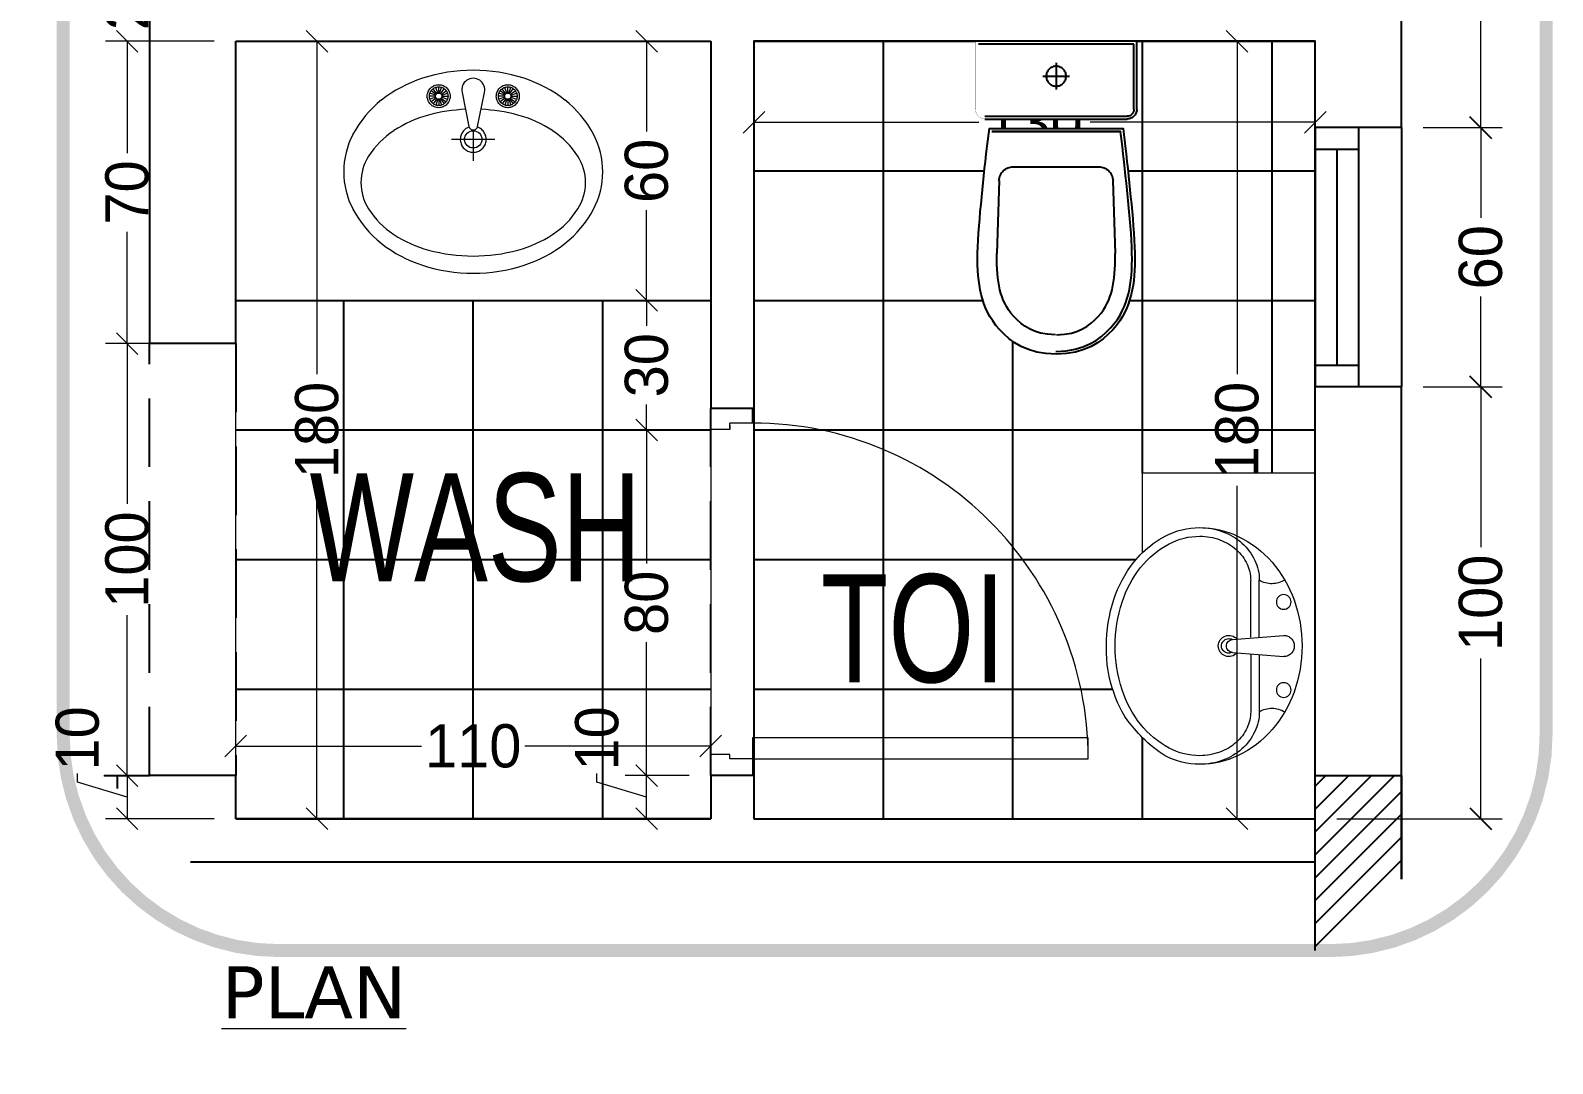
# Model space of a CAD drawing. Header units: centimetres. Extents: x 7997 to 116674, y 1017 to 13844.
# Drawn here: x 48161.3 to 48513.8, y 10239.2 to 10478.3 of the extents above; entities that cross this region are included whole.
import ezdxf
from ezdxf.xclip import XClip

# ---------------------------------------------------------------- set-up
doc = ezdxf.new("R2010")
doc.units = ezdxf.units.CM
doc.header["$LTSCALE"] = 200
doc.header["$XCLIPFRAME"] = 0
doc.header["$PDMODE"] = 2
doc.linetypes.add('DASHED', pattern=[0.75, 0.5, -0.25])
doc.linetypes.add('HIDDEN2', pattern=[4.7625, 3.175, -1.5875])
for name, color, linetype in [('BATH-FUR', 8, 'Continuous'), ('COL', 1, 'Continuous'), ('DIM', 11, 'Continuous'), ('STEPS', 7, 'Continuous'), ('WINDOR', 6, 'Continuous'), ('wipeout', 85, 'Continuous'), ('Z-RUBBER', 8, 'Continuous')]:
    doc.layers.add(name, color=color, linetype=linetype)
for name, color, linetype, lineweight in [('FIXTURE', 6, 'Continuous', 13), ('HAT', 8, 'Continuous', 9), ('Layer1', 67, 'Continuous', 9), ('TEXT', 6, 'Continuous', 18), ('WALL', 3, 'Continuous', 25)]:
    doc.layers.add(name, color=color, linetype=linetype, lineweight=lineweight)
doc.styles.add('sheet notes', font='verdana.ttf')
doc.styles.add('style8', font='swisscl.ttf', dxfattribs={"width": 0.8})
doc.styles.add('T2', font='')
doc.styles.get('T2').set_extended_font_data('Elisia')
doc.dimstyles.new('NORMAL-1', dxfattribs={"dimtxt": 10, "dimasz": 5, "dimexe": 5, "dimexo": 5, "dimgap": 1, "dimtad": 0, "dimdec": 0, "dimdsep": 46, "dimtxsty": 'T2', "dimblk1": 'OBLIQUE', "dimblk2": 'OBLIQUE', "dimsah": 1, "dimcen": 0.09, "dimclrd": 4, "dimclre": 4, "dimclrt": 6, "dimadec": 0, "dimazin": 0, "dimtfac": 1, "dimtdec": 0, "dimtofl": 0, "dimtmove": 1, "dimatfit": 3, "dimldrblk": 'OPEN30', "dimfxl": 0, "dimtolj": 1, "dimtzin": 0, "dimlwd": 5, "dimlwe": 5, "dimarcsym": 0})

# ---------------------------------------------------------------- blocks, each defined once
blk = doc.blocks.new('_OBLIQUE')
at = {"color": 0, "linetype": 'ByBlock'}
blk.add_line((-0.5, -0.5), (0.5, 0.5), dxfattribs=at)
blk = doc.blocks.new('*D136')
at = {"layer": 'Defpoints', "color": 0, "transparency": 16777216}
for p in [(48208.86, 10495.83), (48183.71, 10475.83), (48208.86, 10475.83)]:
    blk.add_point(p, dxfattribs=at)
at = {"layer": 'HAT', "color": 4, "lineweight": 5, "transparency": 16777216}
for p, q in [((48183.71, 10495.83), (48183.71, 10500.83)), ((48203.86, 10495.83), (48178.71, 10495.83)), ((48203.86, 10475.83), (48178.71, 10475.83)), ((48183.71, 10475.83), (48183.71, 10470.83))]:
    blk.add_line(p, q, dxfattribs=at)
at = {"layer": 'HAT', "color": 4, "lineweight": 5, "transparency": 16777216, "xscale": 5, "yscale": 5, "zscale": 5}
for p, rotation in [((48183.71, 10495.83), 270), ((48183.71, 10475.83), 90)]:
    blk.add_blockref('_OBLIQUE', p, dxfattribs=dict(at, rotation=rotation))
at = {"layer": 'HAT', "color": 6, "transparency": 16777216, "insert": (48183.71, 10485.83), "char_height": 10, "attachment_point": 5, "rotation": 90, "style": 'T2'}
blk.add_mtext('\\A1;20', dxfattribs=at)
blk = doc.blocks.new('_Open30')
at = {"color": 0, "linetype": 'ByBlock', "lineweight": -2}
for p, q in [((-1, 0.268), (0, 0)), ((0, 0), (-1, -0.268)), ((0, 0), (-1, 0))]:
    blk.add_line(p, q, dxfattribs=at)
blk = doc.blocks.new('*D137')
at = {"layer": 'Defpoints', "color": 0, "transparency": 16777216}
for p in [(48208.86, 10475.83), (48183.71, 10405.83), (48198.86, 10405.83)]:
    blk.add_point(p, dxfattribs=at)
at = {"layer": 'HAT', "color": 4, "lineweight": 5, "transparency": 16777216}
for p, q in [((48203.86, 10475.83), (48178.71, 10475.83)), ((48183.71, 10475.83), (48183.71, 10449.93)), ((48183.71, 10405.83), (48183.71, 10431.74)), ((48193.86, 10405.83), (48178.71, 10405.83))]:
    blk.add_line(p, q, dxfattribs=at)
at = {"layer": 'HAT', "color": 4, "lineweight": 5, "transparency": 16777216, "xscale": 5, "yscale": 5, "zscale": 5}
for p, rotation in [((48183.71, 10475.83), 90), ((48183.71, 10405.83), 270)]:
    blk.add_blockref('_OBLIQUE', p, dxfattribs=dict(at, rotation=rotation))
at = {"layer": 'HAT', "color": 6, "transparency": 16777216, "insert": (48183.71, 10440.83), "char_height": 10, "attachment_point": 5, "rotation": 90, "style": 'T2'}
blk.add_mtext('\\A1;70', dxfattribs=at)
blk = doc.blocks.new('*D138')
at = {"layer": 'Defpoints', "color": 0, "transparency": 16777216}
for p in [(48198.86, 10405.83), (48183.71, 10305.83), (48198.86, 10305.83)]:
    blk.add_point(p, dxfattribs=at)
at = {"layer": 'HAT', "color": 4, "lineweight": 5, "transparency": 16777216}
for p, q in [((48193.86, 10405.83), (48178.71, 10405.83)), ((48183.71, 10405.83), (48183.71, 10368.74)), ((48183.71, 10305.83), (48183.71, 10342.93)), ((48193.86, 10305.83), (48178.71, 10305.83))]:
    blk.add_line(p, q, dxfattribs=at)
at = {"layer": 'HAT', "color": 4, "lineweight": 5, "transparency": 16777216, "xscale": 5, "yscale": 5, "zscale": 5}
for p, rotation in [((48183.71, 10405.83), 90), ((48183.71, 10305.83), 270)]:
    blk.add_blockref('_OBLIQUE', p, dxfattribs=dict(at, rotation=rotation))
at = {"layer": 'HAT', "color": 6, "transparency": 16777216, "insert": (48183.71, 10355.83), "char_height": 10, "attachment_point": 5, "rotation": 90, "style": 'T2'}
blk.add_mtext('\\A1;100', dxfattribs=at)
blk = doc.blocks.new('*D139')
at = {"layer": 'Defpoints', "color": 0, "transparency": 16777216}
for p in [(48198.86, 10305.83), (48183.71, 10295.83), (48208.86, 10295.83)]:
    blk.add_point(p, dxfattribs=at)
at = {"layer": 'HAT', "color": 4, "lineweight": 5, "transparency": 16777216}
for p, q in [((48172.21, 10304.28), (48172.21, 10306.28)), ((48183.71, 10300.83), (48172.21, 10304.28)), ((48193.86, 10305.83), (48178.71, 10305.83)), ((48183.71, 10305.83), (48183.71, 10295.83)), ((48203.86, 10295.83), (48178.71, 10295.83))]:
    blk.add_line(p, q, dxfattribs=at)
at = {"layer": 'HAT', "color": 4, "lineweight": 5, "transparency": 16777216, "xscale": 5, "yscale": 5, "zscale": 5}
for p, rotation in [((48183.71, 10305.83), 90), ((48183.71, 10295.83), 270)]:
    blk.add_blockref('_OBLIQUE', p, dxfattribs=dict(at, rotation=rotation))
at = {"layer": 'HAT', "color": 6, "transparency": 16777216, "insert": (48172.21, 10314.43), "char_height": 10, "attachment_point": 5, "rotation": 90, "style": 'T2'}
blk.add_mtext('\\A1;10', dxfattribs=at)
blk = doc.blocks.new('*D140')
at = {"layer": 'Defpoints', "color": 0, "transparency": 16777216}
for p in [(48304.02, 10305.83), (48318.86, 10305.83), (48318.86, 10295.83)]:
    blk.add_point(p, dxfattribs=at)
at = {"layer": 'HAT', "color": 4, "lineweight": 5, "transparency": 16777216}
for p, q in [((48292.52, 10304.28), (48292.52, 10306.28)), ((48304.02, 10300.83), (48292.52, 10304.28)), ((48313.86, 10305.83), (48299.02, 10305.83)), ((48304.02, 10295.83), (48304.02, 10305.83)), ((48313.86, 10295.83), (48299.02, 10295.83))]:
    blk.add_line(p, q, dxfattribs=at)
at = {"layer": 'HAT', "color": 4, "lineweight": 5, "transparency": 16777216, "xscale": 5, "yscale": 5, "zscale": 5}
for p, rotation in [((48304.02, 10305.83), 90), ((48304.02, 10295.83), 270)]:
    blk.add_blockref('_OBLIQUE', p, dxfattribs=dict(at, rotation=rotation))
at = {"layer": 'HAT', "color": 6, "transparency": 16777216, "insert": (48292.52, 10314.43), "char_height": 10, "attachment_point": 5, "rotation": 90, "style": 'T2'}
blk.add_mtext('\\A1;10', dxfattribs=at)
blk = doc.blocks.new('*D141')
at = {"layer": 'Defpoints', "color": 0, "transparency": 16777216}
for p in [(48304.02, 10385.83), (48318.86, 10385.83), (48318.86, 10305.83)]:
    blk.add_point(p, dxfattribs=at)
at = {"layer": 'HAT', "color": 4, "lineweight": 5, "transparency": 16777216}
for p, q in [((48313.86, 10385.83), (48299.02, 10385.83)), ((48304.02, 10385.83), (48304.02, 10354.93)), ((48304.02, 10305.83), (48304.02, 10336.74)), ((48313.86, 10305.83), (48299.02, 10305.83))]:
    blk.add_line(p, q, dxfattribs=at)
at = {"layer": 'HAT', "color": 4, "lineweight": 5, "transparency": 16777216, "xscale": 5, "yscale": 5, "zscale": 5}
for p, rotation in [((48304.02, 10385.83), 90), ((48304.02, 10305.83), 270)]:
    blk.add_blockref('_OBLIQUE', p, dxfattribs=dict(at, rotation=rotation))
at = {"layer": 'HAT', "color": 6, "transparency": 16777216, "insert": (48304.02, 10345.83), "char_height": 10, "attachment_point": 5, "rotation": 90, "style": 'T2'}
blk.add_mtext('\\A1;80', dxfattribs=at)
blk = doc.blocks.new('*D142')
at = {"layer": 'Defpoints', "color": 0, "transparency": 16777216}
for p in [(48304.02, 10415.83), (48318.86, 10415.83), (48318.86, 10385.83)]:
    blk.add_point(p, dxfattribs=at)
at = {"layer": 'HAT', "color": 4, "lineweight": 5, "transparency": 16777216}
for p, q in [((48313.86, 10415.83), (48299.02, 10415.83)), ((48304.02, 10415.83), (48304.02, 10409.93)), ((48304.02, 10385.83), (48304.02, 10391.74)), ((48313.86, 10385.83), (48299.02, 10385.83))]:
    blk.add_line(p, q, dxfattribs=at)
at = {"layer": 'HAT', "color": 4, "lineweight": 5, "transparency": 16777216, "xscale": 5, "yscale": 5, "zscale": 5}
for p, rotation in [((48304.02, 10415.83), 90), ((48304.02, 10385.83), 270)]:
    blk.add_blockref('_OBLIQUE', p, dxfattribs=dict(at, rotation=rotation))
at = {"layer": 'HAT', "color": 6, "transparency": 16777216, "insert": (48304.02, 10400.83), "char_height": 10, "attachment_point": 5, "rotation": 90, "style": 'T2'}
blk.add_mtext('\\A1;30', dxfattribs=at)
blk = doc.blocks.new('*D143')
at = {"layer": 'Defpoints', "color": 0, "transparency": 16777216}
for p in [(48304.02, 10475.83), (48318.86, 10475.83), (48318.86, 10415.83)]:
    blk.add_point(p, dxfattribs=at)
at = {"layer": 'HAT', "color": 4, "lineweight": 5, "transparency": 16777216}
for p, q in [((48313.86, 10475.83), (48299.02, 10475.83)), ((48304.02, 10475.83), (48304.02, 10454.93)), ((48304.02, 10415.83), (48304.02, 10436.74)), ((48313.86, 10415.83), (48299.02, 10415.83))]:
    blk.add_line(p, q, dxfattribs=at)
at = {"layer": 'HAT', "color": 4, "lineweight": 5, "transparency": 16777216, "xscale": 5, "yscale": 5, "zscale": 5}
for p, rotation in [((48304.02, 10475.83), 90), ((48304.02, 10415.83), 270)]:
    blk.add_blockref('_OBLIQUE', p, dxfattribs=dict(at, rotation=rotation))
at = {"layer": 'HAT', "color": 6, "transparency": 16777216, "insert": (48304.02, 10445.83), "char_height": 10, "attachment_point": 5, "rotation": 90, "style": 'T2'}
blk.add_mtext('\\A1;60', dxfattribs=at)
blk = doc.blocks.new('*D146')
at = {"layer": 'Defpoints', "color": 0, "transparency": 16777216}
for p in [(48328.86, 10475.83), (48458.86, 10475.83), (48458.86, 10457.07)]:
    blk.add_point(p, dxfattribs=at)
at = {"layer": 'HAT', "color": 4, "lineweight": 5, "transparency": 16777216}
for p, q in [((48328.86, 10470.83), (48328.86, 10452.07)), ((48458.86, 10470.83), (48458.86, 10452.07)), ((48328.86, 10457.07), (48380.96, 10457.07)), ((48458.86, 10457.07), (48406.77, 10457.07))]:
    blk.add_line(p, q, dxfattribs=at)
at = {"layer": 'HAT', "color": 4, "lineweight": 5, "transparency": 16777216, "xscale": 5, "yscale": 5, "zscale": 5, "rotation": 180}
blk.add_blockref('_OBLIQUE', (48328.86, 10457.07), dxfattribs=at)
at = {"layer": 'HAT', "color": 4, "lineweight": 5, "transparency": 16777216, "xscale": 5, "yscale": 5, "zscale": 5}
blk.add_blockref('_OBLIQUE', (48458.86, 10457.07), dxfattribs=at)
at = {"layer": 'HAT', "color": 6, "transparency": 16777216, "insert": (48393.86, 10457.07), "char_height": 10, "attachment_point": 5, "style": 'T2'}
blk.add_mtext('\\A1;130', dxfattribs=at)
blk = doc.blocks.new('*D147')
at = {"layer": 'Defpoints', "color": 0, "transparency": 16777216}
for p in [(48458.86, 10475.83), (48440.76, 10295.83), (48458.86, 10295.83)]:
    blk.add_point(p, dxfattribs=at)
at = {"layer": 'HAT', "color": 4, "lineweight": 5, "transparency": 16777216}
for p, q in [((48453.86, 10475.83), (48435.76, 10475.83)), ((48440.76, 10475.83), (48440.76, 10398.74)), ((48440.76, 10295.83), (48440.76, 10372.93)), ((48453.86, 10295.83), (48435.76, 10295.83))]:
    blk.add_line(p, q, dxfattribs=at)
at = {"layer": 'HAT', "color": 4, "lineweight": 5, "transparency": 16777216, "xscale": 5, "yscale": 5, "zscale": 5}
for p, rotation in [((48440.76, 10475.83), 90), ((48440.76, 10295.83), 270)]:
    blk.add_blockref('_OBLIQUE', p, dxfattribs=dict(at, rotation=rotation))
at = {"layer": 'HAT', "color": 6, "transparency": 16777216, "insert": (48440.76, 10385.83), "char_height": 10, "attachment_point": 5, "rotation": 90, "style": 'T2'}
blk.add_mtext('\\A1;180', dxfattribs=at)
blk = doc.blocks.new('*D148')
at = {"layer": 'Defpoints', "color": 0, "transparency": 16777216}
for p in [(48208.86, 10475.83), (48227.66, 10475.83), (48208.86, 10295.83)]:
    blk.add_point(p, dxfattribs=at)
at = {"layer": 'HAT', "color": 4, "lineweight": 5, "transparency": 16777216}
for p, q in [((48213.86, 10475.83), (48232.66, 10475.83)), ((48227.66, 10475.83), (48227.66, 10398.74)), ((48227.66, 10295.83), (48227.66, 10372.93)), ((48213.86, 10295.83), (48232.66, 10295.83))]:
    blk.add_line(p, q, dxfattribs=at)
at = {"layer": 'HAT', "color": 4, "lineweight": 5, "transparency": 16777216, "xscale": 5, "yscale": 5, "zscale": 5}
for p, rotation in [((48227.66, 10475.83), 90), ((48227.66, 10295.83), 270)]:
    blk.add_blockref('_OBLIQUE', p, dxfattribs=dict(at, rotation=rotation))
at = {"layer": 'HAT', "color": 6, "transparency": 16777216, "insert": (48227.66, 10385.83), "char_height": 10, "attachment_point": 5, "rotation": 90, "style": 'T2'}
blk.add_mtext('\\A1;180', dxfattribs=at)
blk = doc.blocks.new('*D149')
at = {"layer": 'Defpoints', "color": 0, "transparency": 16777216}
for p in [(48318.86, 10312.65), (48208.86, 10295.83), (48318.86, 10295.83)]:
    blk.add_point(p, dxfattribs=at)
at = {"layer": 'HAT', "color": 4, "lineweight": 5, "transparency": 16777216}
for p, q in [((48208.86, 10300.83), (48208.86, 10317.65)), ((48318.86, 10300.83), (48318.86, 10317.65)), ((48208.86, 10312.65), (48251.91, 10312.65)), ((48318.86, 10312.65), (48275.81, 10312.65))]:
    blk.add_line(p, q, dxfattribs=at)
at = {"layer": 'HAT', "color": 4, "lineweight": 5, "transparency": 16777216, "xscale": 5, "yscale": 5, "zscale": 5, "rotation": 180}
blk.add_blockref('_OBLIQUE', (48208.86, 10312.65), dxfattribs=at)
at = {"layer": 'HAT', "color": 4, "lineweight": 5, "transparency": 16777216, "xscale": 5, "yscale": 5, "zscale": 5}
blk.add_blockref('_OBLIQUE', (48318.86, 10312.65), dxfattribs=at)
at = {"layer": 'HAT', "color": 6, "transparency": 16777216, "insert": (48263.86, 10312.65), "char_height": 10, "attachment_point": 5, "style": 'T2'}
blk.add_mtext('\\A1;110', dxfattribs=at)
blk = doc.blocks.new('*D448')
at = {"layer": 'Defpoints', "color": 0, "transparency": 16777216}
for p in [(48478.86, 10575.83), (48478.86, 10455.83), (48497.18, 10455.83)]:
    blk.add_point(p, dxfattribs=at)
at = {"layer": 'DIM', "color": 4, "lineweight": 5, "transparency": 16777216}
for p, q in [((48483.86, 10575.83), (48502.18, 10575.83)), ((48497.18, 10575.83), (48497.18, 10528.74)), ((48497.18, 10455.83), (48497.18, 10502.93)), ((48483.86, 10455.83), (48502.18, 10455.83))]:
    blk.add_line(p, q, dxfattribs=at)
at = {"layer": 'DIM', "color": 4, "lineweight": 5, "transparency": 16777216, "xscale": 5, "yscale": 5, "zscale": 5}
for p, rotation in [((48497.18, 10575.83), 90), ((48497.18, 10455.83), 270)]:
    blk.add_blockref('_OBLIQUE', p, dxfattribs=dict(at, rotation=rotation))
at = {"layer": 'DIM', "color": 6, "transparency": 16777216, "insert": (48497.18, 10515.83), "char_height": 10, "attachment_point": 5, "rotation": 90, "style": 'T2'}
blk.add_mtext('\\A1;120', dxfattribs=at)
blk = doc.blocks.new('*D449')
at = {"layer": 'Defpoints', "color": 0, "transparency": 16777216}
for p in [(48478.86, 10455.83), (48478.86, 10395.83), (48497.18, 10395.83)]:
    blk.add_point(p, dxfattribs=at)
at = {"layer": 'DIM', "color": 4, "lineweight": 5, "transparency": 16777216}
for p, q in [((48483.86, 10455.83), (48502.18, 10455.83)), ((48497.18, 10455.83), (48497.18, 10434.93)), ((48497.18, 10395.83), (48497.18, 10416.74)), ((48483.86, 10395.83), (48502.18, 10395.83))]:
    blk.add_line(p, q, dxfattribs=at)
at = {"layer": 'DIM', "color": 4, "lineweight": 5, "transparency": 16777216, "xscale": 5, "yscale": 5, "zscale": 5}
for p, rotation in [((48497.18, 10455.83), 90), ((48497.18, 10395.83), 270)]:
    blk.add_blockref('_OBLIQUE', p, dxfattribs=dict(at, rotation=rotation))
at = {"layer": 'DIM', "color": 6, "transparency": 16777216, "insert": (48497.18, 10425.83), "char_height": 10, "attachment_point": 5, "rotation": 90, "style": 'T2'}
blk.add_mtext('\\A1;60', dxfattribs=at)
blk = doc.blocks.new('*D450')
at = {"layer": 'Defpoints', "color": 0, "transparency": 16777216}
for p in [(48478.86, 10395.83), (48458.86, 10295.83), (48497.18, 10295.83)]:
    blk.add_point(p, dxfattribs=at)
at = {"layer": 'DIM', "color": 4, "lineweight": 5, "transparency": 16777216}
for p, q in [((48483.86, 10395.83), (48502.18, 10395.83)), ((48497.18, 10395.83), (48497.18, 10358.74)), ((48497.18, 10295.83), (48497.18, 10332.93)), ((48463.86, 10295.83), (48502.18, 10295.83))]:
    blk.add_line(p, q, dxfattribs=at)
at = {"layer": 'DIM', "color": 4, "lineweight": 5, "transparency": 16777216, "xscale": 5, "yscale": 5, "zscale": 5}
for p, rotation in [((48497.18, 10395.83), 90), ((48497.18, 10295.83), 270)]:
    blk.add_blockref('_OBLIQUE', p, dxfattribs=dict(at, rotation=rotation))
at = {"layer": 'DIM', "color": 6, "transparency": 16777216, "insert": (48497.18, 10345.83), "char_height": 10, "attachment_point": 5, "rotation": 90, "style": 'T2'}
blk.add_mtext('\\A1;100', dxfattribs=at)
blk = doc.blocks.new('A$C0DD823B6')
at = {"layer": 'FIXTURE'}
for p, q in [((21.58, 41.58), (20.73, 42.74)), ((21.58, 41.58), (20.73, 42.74)), ((21.78, 41.69), (21.33, 43.05)), ((21.78, 41.69), (21.33, 43.05)), ((22, 41.72), (22, 43.16)), ((22, 41.72), (22, 43.16)), ((22.22, 41.69), (22.67, 43.05)), ((22.22, 41.69), (22.67, 43.05)), ((22.42, 41.58), (23.27, 42.74)), ((22.42, 41.58), (23.27, 42.74)), ((37.58, 41.58), (36.73, 42.74)), ((37.58, 41.58), (36.73, 42.74)), ((37.78, 41.69), (37.33, 43.05)), ((37.78, 41.69), (37.33, 43.05)), ((38, 41.72), (38, 43.16)), ((38, 41.72), (38, 43.16)), ((38.22, 41.69), (38.67, 43.05)), ((38.22, 41.69), (38.67, 43.05)), ((38.42, 41.58), (39.27, 42.74)), ((38.42, 41.58), (39.27, 42.74)), ((21.28, 41), (19.84, 41)), ((21.31, 41.22), (19.95, 41.67)), ((21.31, 41.22), (19.95, 41.67)), ((21.31, 40.78), (19.95, 40.33)), ((21.31, 40.78), (19.95, 40.33)), ((21.42, 41.42), (20.26, 42.27)), ((21.42, 41.42), (20.26, 42.27)), ((21.42, 40.58), (20.26, 39.73)), ((21.42, 40.58), (20.26, 39.73)), ((21.58, 40.42), (20.73, 39.26)), ((21.58, 40.42), (20.73, 39.26)), ((21.78, 40.31), (21.33, 38.95)), ((21.78, 40.31), (21.33, 38.95)), ((22, 40.28), (22, 38.84)), ((22, 40.28), (22, 38.84)), ((22.22, 40.31), (22.67, 38.95)), ((22.22, 40.31), (22.67, 38.95)), ((22.42, 40.42), (23.27, 39.26)), ((22.42, 40.42), (23.27, 39.26)), ((22.58, 41.42), (23.74, 42.27)), ((22.58, 41.42), (23.74, 42.27)), ((22.58, 40.58), (23.74, 39.73)), ((22.58, 40.58), (23.74, 39.73)), ((22.69, 41.22), (24.05, 41.67)), ((22.69, 41.22), (24.05, 41.67)), ((22.69, 40.78), (24.05, 40.33)), ((22.69, 40.78), (24.05, 40.33)), ((22.72, 41), (24.16, 41)), ((27.42, 41.88), (29, 34)), ((31, 34), (32.58, 41.88)), ((37.28, 41), (35.84, 41)), ((37.31, 41.22), (35.95, 41.67)), ((37.31, 41.22), (35.95, 41.67)), ((37.31, 40.78), (35.95, 40.33)), ((37.31, 40.78), (35.95, 40.33)), ((37.42, 41.42), (36.26, 42.27)), ((37.42, 41.42), (36.26, 42.27)), ((37.42, 40.58), (36.26, 39.73)), ((37.42, 40.58), (36.26, 39.73)), ((37.58, 40.42), (36.73, 39.26)), ((37.58, 40.42), (36.73, 39.26)), ((37.78, 40.31), (37.33, 38.95)), ((37.78, 40.31), (37.33, 38.95)), ((38, 40.28), (38, 38.84)), ((38, 40.28), (38, 38.84)), ((38.22, 40.31), (38.67, 38.95)), ((38.22, 40.31), (38.67, 38.95)), ((38.42, 40.42), (39.27, 39.26)), ((38.42, 40.42), (39.27, 39.26)), ((38.58, 41.42), (39.74, 42.27)), ((38.58, 41.42), (39.74, 42.27)), ((38.58, 40.58), (39.74, 39.73)), ((38.58, 40.58), (39.74, 39.73)), ((38.69, 41.22), (40.05, 41.67)), ((38.69, 41.22), (40.05, 41.67)), ((38.69, 40.78), (40.05, 40.33)), ((38.69, 40.78), (40.05, 40.33)), ((38.72, 41), (40.16, 41)), ((30, 33.18), (30, 26)), ((35, 31), (25, 31))]:
    blk.add_line(p, q, dxfattribs=at)
for centre, radius in [((22, 41), 2.66), ((22, 41), 2.16), ((38, 41), 2.66), ((38, 41), 2.16), ((22, 41), 0.721), ((38, 41), 0.721), ((30, 31), 2)]:
    blk.add_circle(centre, radius, dxfattribs=at)
for centre, radius, start, end in [((30, 8.82), 38.18, 90, 107.9766), ((30, 8.82), 38.18, 72.0234, 90), ((27.66, 16.02), 30.61, 107.9766, 128.0728), ((30, 42.5), 2.66, 346.4694, 193.4861), ((32.34, 16.02), 30.61, 51.9272, 72.0234), ((24.08, 20.59), 24.81, 128.0728, 152.1309), ((35.92, 20.59), 24.81, 27.8691, 51.9272), ((26.98, 9.52), 28.08, 105.154, 123.1785), ((30, -1.63), 39.63, 92.596, 105.154), ((30, -1.63), 39.63, 74.846, 87.404), ((33.02, 9.52), 28.08, 56.8215, 74.846), ((18.58, 23.5), 18.58, 152.1309, 180), ((22.38, 16.56), 19.66, 123.1785, 147.6456), ((30, 31), 3, 108.5711, 71.4289), ((30, 34.2), 1.02, 191.3515, 348.6485), ((37.62, 16.56), 19.66, 32.3544, 56.8215), ((41.42, 23.5), 18.58, 360, 27.8691), ((15.37, 21), 11.37, 147.6456, 180), ((44.63, 21), 11.37, 0, 32.3544), ((18.58, 23.5), 18.58, 180, 207.8691), ((41.42, 23.5), 18.58, 332.1309, 0), ((15.37, 21), 11.37, 180, 212.3544), ((44.63, 21), 11.37, 327.6456, 360), ((24.08, 26.41), 24.81, 207.8691, 231.9272), ((22.38, 25.44), 19.66, 212.3544, 236.8215), ((37.62, 25.44), 19.66, 303.1785, 327.6456), ((35.92, 26.41), 24.81, 308.0728, 332.1309), ((26.98, 32.48), 28.08, 236.8215, 254.846), ((33.02, 32.48), 28.08, 285.154, 303.1785), ((27.66, 30.98), 30.61, 231.9272, 252.0234), ((30, 43.63), 39.63, 254.846, 270), ((30, 43.63), 39.63, 270, 285.154), ((32.34, 30.98), 30.61, 287.9766, 308.0728), ((30, 38.18), 38.18, 252.0234, 270), ((30, 38.18), 38.18, 270, 287.9766)]:
    blk.add_arc(centre, radius, start, end, dxfattribs=at)
blk = doc.blocks.new('DWB2')
at = {"layer": 'FIXTURE'}
blk.add_blockref('A$C0DD823B6', (15, -51.74), dxfattribs=at)
blk = doc.blocks.new('A$C397E50C8')
at = {"layer": 'Layer1', "color": 8}
for p, q in [((0.8, 0.514), (0.8, 0.114)), ((0.385, 0.3222), (0.3755, 0.441)), ((0.415, 0.3222), (0.4245, 0.441)), ((0.38, 0.3845), (0.2477, 0.3845)), ((0.38, 0.3645), (0.2477, 0.3645)), ((0.42, 0.3845), (0.5523, 0.3845)), ((0.42, 0.3645), (0.5523, 0.3645)), ((0, 0.114), (0.1875, 0.114)), ((0.6161, 0.114), (0.8, 0.114))]:
    blk.add_line(p, q, dxfattribs=at)
for centre in [(0.298, 0.441), (0.502, 0.441)]:
    blk.add_circle(centre, 0.017, dxfattribs=at)
for centre, radius, start, end in [((0.3861, 0.2061), 0.275, 109.7015, 130.8429), ((0.4, 0.1673), 0.3162, 90, 109.7015), ((0.4, 0.441), 0.0245, 0, 180), ((0.4, 0.1673), 0.3162, 70.2985, 90), ((0.4139, 0.2061), 0.275, 49.1571, 70.2985), ((0.1998, 0.4137), 0.0561, 328.5927, 32.0804), ((0.6002, 0.4137), 0.0561, 147.9196, 211.4073), ((0.3647, 0.2308), 0.2423, 130.8429, 154.3988), ((0.4353, 0.2308), 0.2423, 25.6012, 49.1571), ((0.2545, 0.2621), 0.1239, 115.1324, 138.557), ((0.2545, 0.2621), 0.1039, 115.1324, 138.557), ((0.2477, 0.2766), 0.1079, 90, 115.1324), ((0.2477, 0.2766), 0.0879, 90, 115.1324), ((0.5523, 0.2766), 0.1079, 64.8676, 90), ((0.5523, 0.2766), 0.0879, 64.8676, 90), ((0.5455, 0.2621), 0.1039, 41.443, 64.8676), ((0.5455, 0.2621), 0.1239, 41.443, 64.8676), ((0.3317, 0.2466), 0.2057, 154.3988, 180), ((0.2652, 0.2527), 0.1381, 138.557, 159.911), ((0.2652, 0.2527), 0.1181, 138.557, 159.911), ((0.4, 0.314), 0.0245, 130.1483, 49.8517), ((0.4, 0.314), 0.017, 151.52, 28.48), ((0.4, 0.3234), 0.015, 184.5957, 355.4043), ((0.5348, 0.2527), 0.1181, 20.089, 41.443), ((0.5348, 0.2527), 0.1381, 20.089, 41.443), ((0.4683, 0.2466), 0.2057, 0, 25.6012), ((0.2818, 0.2466), 0.1558, 159.911, 180), ((0.2818, 0.2466), 0.1358, 159.911, 180), ((0.5182, 0.2466), 0.1358, 0, 20.089), ((0.5182, 0.2466), 0.1558, 0, 20.089), ((0.298, 0.2466), 0.172, 180, 207.7048), ((0.298, 0.2466), 0.152, 180, 207.7048), ((0.502, 0.2466), 0.152, 332.2952, 0), ((0.502, 0.2466), 0.172, 332.2952, 0), ((0.39, 0.3175), 0.2871, 211.6966, 225.1435), ((0.3472, 0.2725), 0.2075, 207.7048, 231.7336), ((0.4528, 0.2725), 0.2075, 308.2664, 332.2952), ((0.4528, 0.2725), 0.2275, 315.8627, 332.2952), ((0.39, 0.3175), 0.2871, 225.1435, 230.6034), ((0.3792, 0.313), 0.2592, 231.7336, 251.9061), ((0.4208, 0.313), 0.2592, 288.0939, 308.2664), ((0.4528, 0.2725), 0.2275, 308.2664, 315.8627), ((0.3551, 0.2568), 0.2183, 227.5536, 253.317), ((0.4208, 0.313), 0.2792, 288.0939, 308.2664), ((0.39, 0.3175), 0.2871, 249.6954, 271.4336), ((0.4, 0.3768), 0.3263, 251.9061, 270), ((0.4, 0.3768), 0.3263, 270, 288.0939), ((0.4, 0.3768), 0.3463, 270, 288.0939), ((0.4, 0.3768), 0.3463, 269.5314, 270)]:
    blk.add_arc(centre, radius, start, end, dxfattribs=at)
blk = doc.blocks.new('CLOSET')
for points in [[(-2144343.9545, -2148345.497), (-2144343.7934, -2148345.4974), (-2144343.7873, -2148345.4993), (-2144343.7794, -2148345.505), (-2144343.7776, -2148345.508), (-2144343.7751, -2148345.515), (-2144343.7744, -2148345.5189), (-2144343.7744, -2148345.8484), (-2144343.7759, -2148345.8564), (-2144343.7786, -2148345.8613), (-2144343.7808, -2148345.8639), (-2144343.7831, -2148345.8657), (-2144343.7887, -2148345.8686), (-2144343.7919, -2148345.8699), (-2144343.7963, -2148345.8703), (-2144343.9545, -2148345.8703), (-2144343.9545, -2148345.5064)], [(-2144343.7525, -2148345.529), (-2144343.6907, -2148345.5216), (-2144343.6597, -2148345.5181), (-2144343.6433, -2148345.5164), (-2144343.6188, -2148345.5138), (-2144343.6024, -2148345.5122), (-2144343.5802, -2148345.51), (-2144343.5662, -2148345.5087), (-2144343.5443, -2148345.5068), (-2144343.5269, -2148345.5052), (-2144343.5042, -2148345.5036), (-2144343.4818, -2148345.5024), (-2144343.4616, -2148345.5017), (-2144343.4433, -2148345.5016), (-2144343.4304, -2148345.502), (-2144343.4241, -2148345.5022), (-2144343.4064, -2148345.5037), (-2144343.4006, -2148345.5043), (-2144343.3841, -2148345.5069), (-2144343.3682, -2148345.5103), (-2144343.3578, -2148345.513), (-2144343.3464, -2148345.5167), (-2144343.3403, -2148345.5191), (-2144343.331, -2148345.5231), (-2144343.3209, -2148345.5283), (-2144343.3093, -2148345.5352), (-2144343.3036, -2148345.5392), (-2144343.2967, -2148345.5442), (-2144343.2916, -2148345.5486), (-2144343.2841, -2148345.5554), (-2144343.276, -2148345.5631), (-2144343.2639, -2148345.5775), (-2144343.2521, -2148345.5953), (-2144343.2478, -2148345.6028), (-2144343.2424, -2148345.6158), (-2144343.239, -2148345.625), (-2144343.2361, -2148345.6348), (-2144343.234, -2148345.644), (-2144343.2331, -2148345.6494), (-2144343.2308, -2148345.6692), (-2144343.2303, -2148345.6868), (-2144343.2309, -2148345.7003), (-2144343.2319, -2148345.7114), (-2144343.2337, -2148345.7216), (-2144343.2349, -2148345.7287), (-2144343.2385, -2148345.741), (-2144343.2421, -2148345.7512), (-2144343.2442, -2148345.7563), (-2144343.2497, -2148345.767), (-2144343.2521, -2148345.7723), (-2144343.2594, -2148345.7837), (-2144343.2683, -2148345.7954), (-2144343.2781, -2148345.8063), (-2144343.2916, -2148345.819), (-2144343.2991, -2148345.825), (-2144343.3105, -2148345.833), (-2144343.3171, -2148345.8374), (-2144343.3272, -2148345.8428), (-2144343.3373, -2148345.8474), (-2144343.3526, -2148345.8529), (-2144343.363, -2148345.8559), (-2144343.3787, -2148345.8597), (-2144343.4006, -2148345.8633), (-2144343.4367, -2148345.8659), (-2144343.4639, -2148345.8659), (-2144343.4943, -2148345.8646), (-2144343.5186, -2148345.863), (-2144343.5436, -2148345.861), (-2144343.5774, -2148345.8579), (-2144343.6106, -2148345.8546), (-2144343.627, -2148345.8529), (-2144343.6559, -2148345.8499), (-2144343.6729, -2148345.848), (-2144343.6936, -2148345.8457), (-2144343.7223, -2148345.8421), (-2144343.7525, -2148345.8386), (-2144343.7525, -2148345.5476)]]:
    blk.add_wipeout(points).dxf.layer = 'wipeout'
at = {"color": 8, "ltscale": 0.001, "const_width": 0.000508}
for points in [[(-2144343.9545, -2148345.497), (-2144343.7963, -2148345.497), (-2144343.7906, -2148345.4978), (-2144343.7839, -2148345.5008), (-2144343.7794, -2148345.505), (-2144343.7759, -2148345.5111), (-2144343.7744, -2148345.5189), (-2144343.7744, -2148345.8484), (-2144343.7759, -2148345.8564), (-2144343.7786, -2148345.8613), (-2144343.7808, -2148345.8639), (-2144343.7854, -2148345.8674), (-2144343.7919, -2148345.8699), (-2144343.7963, -2148345.8703), (-2144343.9545, -2148345.8703), (-2144343.9545, -2148345.497)], [(-2144343.7525, -2148345.529), (-2144343.7525, -2148345.8386), (-2144343.6515, -2148345.8504), (-2144343.5858, -2148345.857), (-2144343.5269, -2148345.8624), (-2144343.4865, -2148345.865), (-2144343.4464, -2148345.866), (-2144343.421, -2148345.8651), (-2144343.4006, -2148345.8633), (-2144343.3787, -2148345.8597), (-2144343.363, -2148345.8559), (-2144343.3475, -2148345.8513), (-2144343.3323, -2148345.8451), (-2144343.3171, -2148345.8374), (-2144343.3039, -2148345.8286), (-2144343.2944, -2148345.8213), (-2144343.2832, -2148345.8114), (-2144343.2731, -2148345.8011), (-2144343.2635, -2148345.7896), (-2144343.2552, -2148345.7777), (-2144343.2442, -2148345.7563), (-2144343.24, -2148345.7461), (-2144343.2349, -2148345.7289), (-2144343.2313, -2148345.7076), (-2144343.2305, -2148345.693), (-2144343.2302, -2148345.6806), (-2144343.231, -2148345.6647), (-2144343.2331, -2148345.6494), (-2144343.2349, -2148345.6387), (-2144343.2406, -2148345.6197), (-2144343.2507, -2148345.5979), (-2144343.2639, -2148345.5775), (-2144343.276, -2148345.5631), (-2144343.2887, -2148345.5511), (-2144343.3036, -2148345.5392), (-2144343.3145, -2148345.5319), (-2144343.3272, -2148345.5248), (-2144343.3424, -2148345.5182), (-2144343.3526, -2148345.5147), (-2144343.3714, -2148345.5096), (-2144343.3877, -2148345.5063), (-2144343.4043, -2148345.5039), (-2144343.4304, -2148345.502), (-2144343.4518, -2148345.5015), (-2144343.4713, -2148345.5019), (-2144343.4922, -2148345.5028), (-2144343.5042, -2148345.5036), (-2144343.5223, -2148345.5049), (-2144343.5662, -2148345.5087), (-2144343.5942, -2148345.5114), (-2144343.6224, -2148345.5142), (-2144343.6515, -2148345.5172), (-2144343.6907, -2148345.5216), (-2144343.7525, -2148345.529)]]:
    blk.add_lwpolyline(points, dxfattribs=at)
at = {"layer": 'BATH-FUR', "color": 8, "linetype": 'Continuous'}
for p, q in [((-2144343.9545, -2148345.8703), (-2144343.9545, -2148345.497)), ((-2144343.9479, -2148345.8638), (-2144343.9479, -2148345.5036)), ((-2144343.781, -2148345.5189), (-2144343.781, -2148345.8484)), ((-2144343.7744, -2148345.5189), (-2144343.7744, -2148345.8484)), ((-2144343.7459, -2148345.5348), (-2144343.7459, -2148345.8328)), ((-2144343.6319, -2148345.5514), (-2144343.4631, -2148345.5464)), ((-2144343.6637, -2148345.5842), (-2144343.6637, -2148345.7825)), ((-2144343.8736, -2148345.6527), (-2144343.8736, -2148345.7146)), ((-2144343.9045, -2148345.6837), (-2144343.8426, -2148345.6837)), ((-2144343.6319, -2148345.8153), (-2144343.4631, -2148345.8203)), ((-2144343.7963, -2148345.8703), (-2144343.9545, -2148345.8703)), ((-2144343.7963, -2148345.8638), (-2144343.9479, -2148345.8638))]:
    blk.add_line(p, q, dxfattribs=at)
for points in [[(-2144343.23, -2148345.6841), (-2144343.2313, -2148345.66), (-2144343.2349, -2148345.6387), (-2144343.2406, -2148345.6197), (-2144343.2478, -2148345.6028), (-2144343.2564, -2148345.5879), (-2144343.2659, -2148345.5747), (-2144343.276, -2148345.5631), (-2144343.2864, -2148345.553), (-2144343.2967, -2148345.5442), (-2144343.307, -2148345.5367), (-2144343.3171, -2148345.5302), (-2144343.3272, -2148345.5248), (-2144343.3373, -2148345.5202), (-2144343.3475, -2148345.5163), (-2144343.3578, -2148345.513), (-2144343.3682, -2148345.5103), (-2144343.3787, -2148345.5079), (-2144343.3895, -2148345.5059), (-2144343.4006, -2148345.5043), (-2144343.4121, -2148345.5031), (-2144343.4241, -2148345.5022), (-2144343.4367, -2148345.5017), (-2144343.4499, -2148345.5015), (-2144343.4639, -2148345.5017), (-2144343.4787, -2148345.5022), (-2144343.4943, -2148345.5029), (-2144343.5104, -2148345.504), (-2144343.5269, -2148345.5052), (-2144343.5436, -2148345.5066), (-2144343.5605, -2148345.5081), (-2144343.5774, -2148345.5097), (-2144343.5942, -2148345.5114), (-2144343.6106, -2148345.513), (-2144343.627, -2148345.5147), (-2144343.6433, -2148345.5164), (-2144343.6597, -2148345.5181), (-2144343.6764, -2148345.52), (-2144343.6936, -2148345.5219), (-2144343.7113, -2148345.524), (-2144343.7525, -2148345.529), (-2144343.7525, -2148345.8386), (-2144343.7113, -2148345.8436), (-2144343.6936, -2148345.8457), (-2144343.6764, -2148345.8476), (-2144343.6597, -2148345.8495), (-2144343.6433, -2148345.8512), (-2144343.627, -2148345.8529), (-2144343.6106, -2148345.8546), (-2144343.5942, -2148345.8562), (-2144343.5774, -2148345.8579), (-2144343.5605, -2148345.8595), (-2144343.5436, -2148345.861), (-2144343.5269, -2148345.8624), (-2144343.5104, -2148345.8636), (-2144343.4943, -2148345.8646), (-2144343.4787, -2148345.8654), (-2144343.4639, -2148345.8659), (-2144343.4499, -2148345.8661), (-2144343.4367, -2148345.8659), (-2144343.4241, -2148345.8654), (-2144343.4121, -2148345.8645), (-2144343.4006, -2148345.8633), (-2144343.3895, -2148345.8617), (-2144343.3787, -2148345.8597), (-2144343.3682, -2148345.8573), (-2144343.3578, -2148345.8546), (-2144343.3475, -2148345.8513), (-2144343.3373, -2148345.8474), (-2144343.3272, -2148345.8428), (-2144343.3171, -2148345.8374), (-2144343.307, -2148345.8309), (-2144343.2967, -2148345.8234), (-2144343.2864, -2148345.8146), (-2144343.276, -2148345.8045), (-2144343.2659, -2148345.7929), (-2144343.2564, -2148345.7797), (-2144343.2478, -2148345.7648), (-2144343.2406, -2148345.7479), (-2144343.2349, -2148345.7289), (-2144343.2313, -2148345.7076), (-2144343.23, -2148345.6835)], [(-2144343.2365, -2148345.6832), (-2144343.2378, -2148345.7069), (-2144343.2414, -2148345.7274), (-2144343.2468, -2148345.7457), (-2144343.2537, -2148345.7618), (-2144343.2619, -2148345.7762), (-2144343.2711, -2148345.7888), (-2144343.2808, -2148345.7999), (-2144343.2908, -2148345.8097), (-2144343.3008, -2148345.8182), (-2144343.3107, -2148345.8255), (-2144343.3204, -2148345.8317), (-2144343.3301, -2148345.8369), (-2144343.3398, -2148345.8414), (-2144343.3496, -2148345.8451), (-2144343.3596, -2148345.8482), (-2144343.3697, -2148345.8509), (-2144343.38, -2148345.8532), (-2144343.3906, -2148345.8552), (-2144343.4014, -2148345.8567), (-2144343.4127, -2148345.858), (-2144343.4245, -2148345.8588), (-2144343.4369, -2148345.8593), (-2144343.4499, -2148345.8595), (-2144343.4638, -2148345.8593), (-2144343.4785, -2148345.8589), (-2144343.4939, -2148345.8581), (-2144343.5099, -2148345.8571), (-2144343.5263, -2148345.8558), (-2144343.5431, -2148345.8544), (-2144343.5599, -2148345.8529), (-2144343.5768, -2148345.8513), (-2144343.5935, -2148345.8497), (-2144343.61, -2148345.848), (-2144343.6263, -2148345.8464), (-2144343.6426, -2148345.8447), (-2144343.659, -2148345.8429), (-2144343.6757, -2148345.8411), (-2144343.6928, -2148345.8392), (-2144343.7105, -2148345.8371), (-2144343.7459, -2148345.8328), (-2144343.7459, -2148345.5348)], [(-2144343.2749, -2148345.6822), (-2144343.276, -2148345.6638), (-2144343.2789, -2148345.6476), (-2144343.2832, -2148345.6338), (-2144343.2885, -2148345.6218), (-2144343.2947, -2148345.6112), (-2144343.3016, -2148345.6018), (-2144343.3092, -2148345.5933), (-2144343.3171, -2148345.5856), (-2144343.3251, -2148345.5789), (-2144343.3329, -2148345.5732), (-2144343.3404, -2148345.5685), (-2144343.3478, -2148345.5645), (-2144343.3552, -2148345.5612), (-2144343.3628, -2148345.5584), (-2144343.3708, -2148345.5559), (-2144343.3792, -2148345.5536), (-2144343.3881, -2148345.5517), (-2144343.3972, -2148345.55), (-2144343.4066, -2148345.5487), (-2144343.4165, -2148345.5476), (-2144343.427, -2148345.5469), (-2144343.4382, -2148345.5464), (-2144343.4631, -2148345.5463)], [(-2144343.2749, -2148345.6846), (-2144343.276, -2148345.7029), (-2144343.2789, -2148345.7191), (-2144343.2832, -2148345.7329), (-2144343.2885, -2148345.745), (-2144343.2947, -2148345.7555), (-2144343.3016, -2148345.7649), (-2144343.3092, -2148345.7734), (-2144343.3171, -2148345.7811), (-2144343.3251, -2148345.7879), (-2144343.3329, -2148345.7935), (-2144343.3404, -2148345.7982), (-2144343.3478, -2148345.8022), (-2144343.3552, -2148345.8055), (-2144343.3628, -2148345.8083), (-2144343.3708, -2148345.8108), (-2144343.3792, -2148345.8131), (-2144343.3881, -2148345.815), (-2144343.3972, -2148345.8167), (-2144343.4066, -2148345.818), (-2144343.4165, -2148345.8191), (-2144343.427, -2148345.8198), (-2144343.4382, -2148345.8203), (-2144343.4631, -2148345.8205)]]:
    blk.add_lwpolyline(points, dxfattribs=at)
blk.add_circle((-2144343.8736, -2148345.6838), 0.0231, dxfattribs=at)
for centre, radius, start, end in [((-2144343.6309, -2148345.5842), 0.0329, 91.6968, 180), ((-2144343.6309, -2148345.7825), 0.0329, 180, 268.3032), ((-2144343.7963, -2148345.8484), 0.0219, 270, 0), ((-2144343.7963, -2148345.8484), 0.0153, 270, 0)]:
    blk.add_arc(centre, radius, start, end, dxfattribs=at)
blk = doc.blocks.new('A$C414D25BB')
at = {"layer": 'Z-RUBBER', "ltscale": 0.05}
h = blk.add_hatch(dxfattribs=at)
h.set_pattern_fill('ANSI31', color=256, style=0)
h.set_pattern_definition([(45, (-21734.0303, -7392.24753), (-0.08838834765, 0.08838834765), [])])
h.paths.add_polyline_path([(0.114, 0.0618, -5.138733), (0.1155, 0.0618), (0.1155, 0.0603), (0.1162, 0.0603), (0.1155, 0.0581), (0.1162, 0.0581), (0.1147, 0.0556), (0.1132, 0.0581), (0.114, 0.0581), (0.1132, 0.0603), (0.114, 0.0603)])
at = {"layer": 'FIXTURE'}
for p, q in [((0.8572, 0.9156), (0.8572, 0.1156)), ((0.9072, 0.9156), (0.8572, 0.9156)), ((0.9072, 0.1156), (0.9072, 0.9156)), ((0.1072, 0.1156), (0.0722, 0.1156)), ((0.0722, 0.1156), (0.0722, 0.0156)), ((0.1072, 0.1156), (0.1072, 0.0616)), ((0.8572, 0.1156), (0.9072, 0.1156)), ((0.9072, 0.1156), (0.9472, 0.1156)), ((0.9072, 0.1156), (0.9072, 0.0616)), ((0.9472, 0.1156), (0.9472, 0.0156)), ((0.1192, 0.0616), (0.1072, 0.0616)), ((0.1122, 0.0616), (0.1222, 0.0616)), ((0.1222, 0.0616), (0.1222, 0.0156)), ((0.9072, 0.0616), (0.8972, 0.0616)), ((0.8972, 0.0616), (0.8972, 0.0156)), ((0.1222, 0.0156), (0.0722, 0.0156)), ((0.8972, 0.0156), (0.9472, 0.0156))]:
    blk.add_line(p, q, dxfattribs=at)
blk.add_lwpolyline([(0.9055, 0.0616), (0.904, 0.0616)], dxfattribs=at)
blk.add_arc((0.9072, 0.1156), 0.8, 90, 180, dxfattribs=at)
blk = doc.blocks.new('05-GF COLUMNS-Essa', base_point=(34188.06, 8657))
at = {"layer": 'COL', "ltscale": 0.05}
h = blk.add_hatch(dxfattribs=at)
h.set_pattern_fill('ANSI31', color=8, scale=30)
h.set_pattern_definition([(45, (-39757.2027, -54636.4848), (-2.65165043, 2.65165043), [])])
h.paths.add_polyline_path([(35208.06, 9347), (35228.06, 9347), (35228.06, 9287), (35208.06, 9287)])
at = {"layer": 'COL'}
blk.add_lwpolyline([(35208.06, 9347), (35228.06, 9347), (35228.06, 9287), (35208.06, 9287)], close=True, dxfattribs=at)
blk = doc.blocks.new('02-GROUND FLOOR PLAN-selattin', base_point=(28755.36, 25545.28))
at = {"layer": 'BATH-FUR'}
blk.add_line((28455.36, 24820.28), (28565.36, 24820.28), dxfattribs=at)
at = {"layer": 'STEPS', "color": 8, "linetype": 'HIDDEN2', "ltscale": 0.025}
for p, q in [((28435.36, 24710.28), (28435.36, 24810.28)), ((28455.36, 24810.28), (28455.36, 24710.28)), ((28565.36, 24710.28), (28565.36, 24795.28)), ((28575.36, 24795.28), (28575.36, 24710.28)), ((28332.86, 24710.28), (28427.86, 24710.28))]:
    blk.add_line(p, q, dxfattribs=at)
at = {"layer": 'WALL'}
for p, q in [((28725.36, 24860.28), (28725.36, 24980.28)), ((28435.36, 24950.28), (28435.36, 24810.28)), ((28455.36, 24880.28), (28565.36, 24880.28)), ((28455.36, 24810.28), (28455.36, 24880.28)), ((28565.36, 24880.28), (28565.36, 24795.28)), ((28575.36, 24880.28), (28705.36, 24880.28)), ((28575.36, 24880.28), (28575.36, 24795.28)), ((28705.36, 24860.28), (28705.36, 24880.28)), ((28725.36, 24860.28), (28705.36, 24860.28)), ((28455.36, 24810.28), (28435.36, 24810.28)), ((28705.36, 24700.28), (28705.36, 24800.28)), ((28725.36, 24800.28), (28705.36, 24800.28)), ((28575.36, 24795.28), (28565.36, 24795.28)), ((28427.86, 24710.28), (28435.36, 24710.28)), ((28427.86, 24710.28), (28427.86, 24690.28)), ((28455.36, 24710.28), (28435.36, 24710.28)), ((28435.36, 24710.28), (28435.36, 24710.28)), ((28455.36, 24700.28), (28455.36, 24710.28)), ((28565.36, 24710.28), (28565.36, 24700.28)), ((28575.36, 24710.28), (28565.36, 24710.28)), ((28575.36, 24710.28), (28575.36, 24700.28)), ((28455.36, 24700.28), (28565.36, 24700.28)), ((28575.36, 24700.28), (28705.36, 24700.28)), ((28427.86, 24690.28), (28705.36, 24690.28)), ((28705.36, 24070.28), (28705.36, 24690.28))]:
    blk.add_line(p, q, dxfattribs=at)
at = {"layer": 'WALL', "ltscale": 150}
blk.add_line((28725.36, 24150.28), (28725.36, 24800.28), dxfattribs=at)
at = {"layer": 'WINDOR'}
for p, q in [((28705.36, 24860.28), (28705.36, 24800.28)), ((28715.36, 24860.28), (28715.36, 24800.28)), ((28725.36, 24860.28), (28725.36, 24800.28)), ((28705.36, 24855.28), (28715.36, 24855.28)), ((28710.36, 24855.28), (28710.36, 24805.28)), ((28705.36, 24805.28), (28715.36, 24805.28))]:
    blk.add_line(p, q, dxfattribs=at)
at = {"layer": 'FIXTURE'}
blk.add_blockref('DWB2', (28465.36, 24878.3), dxfattribs=at)
at = {"layer": 'WALL', "color": 0}
for p, xscale, yscale, zscale, rotation in [((28563.84, 24802.3), 97.1428572279331, 97.1428572279331, 97.1428572279331, 270), ((28435.7, 24711.98), 108.5714285601499, 108.5714285601499, 108.5714285601499, 180)]:
    blk.add_blockref('A$C414D25BB', p, dxfattribs=dict(at, xscale=xscale, yscale=yscale, zscale=zscale, rotation=rotation))
at = {"layer": 'WALL', "xscale": -99.99999999999999, "yscale": 99.99999999999999, "zscale": 99.99999999999999, "rotation": 270.0000002805219}
blk.add_blockref('A$C397E50C8', (28653.96, 24700.28), dxfattribs=at)
at = {"layer": 'TEXT', "style": 'style8'}
for s, p in [('WASH', (28472.47, 24755.27)), ('TOI', (28590.83, 24731.88))]:
    blk.add_text(s, height=25, dxfattribs=at).set_placement(p)
at = {"layer": 'BATH-FUR', "xscale": -100.0000000000004, "yscale": 100.0000000000004, "zscale": 99.99999999999999, "rotation": 90}
blk.add_blockref('CLOSET', (-214805923.01, -214409515.17), dxfattribs=at)
at = {"color": 6, "ltscale": 2}
blk.add_blockref('05-GF COLUMNS-Essa', (27685.36, 24020.28), dxfattribs=at)

msp = doc.modelspace()

# ---------------------------------------------------------------- hatches: boundary and pattern name
at = {"layer": 'DIM', "linetype": 'Continuous'}
h = msp.add_hatch(dxfattribs=at)
h.set_pattern_fill('_USER', color=8, scale=30, double=1, pattern_type=0)
h.set_pattern_definition([(0, (48263.862, 10295.835), (0, 30), []), (90, (48263.862, 10295.835), (-30, 2e-15), [])])
h.paths.add_polyline_path([(48318.8615, 10295.8347), (48208.8615, 10295.8347), (48208.8615, 10415.8347), (48318.8615, 10415.8347)])

# ---------------------------------------------------------------- linework, layer by layer
at = {"layer": 'DIM', "color": 8, "linetype": 'Continuous'}
for p, q in [((48358.8615, 10295.8347), (48358.8615, 10475.8347)), ((48418.8615, 10375.8347), (48418.8615, 10475.8347)), ((48448.8615, 10375.8347), (48448.8615, 10475.8347)), ((48328.8615, 10445.8347), (48382.2529, 10445.8347)), ((48415.4969, 10445.8347), (48458.8615, 10445.8347)), ((48328.8615, 10415.8347), (48381.9129, 10415.8347)), ((48415.8345, 10415.8347), (48458.8615, 10415.8347)), ((48388.8615, 10295.8347), (48388.8615, 10406.3793)), ((48328.8615, 10385.8347), (48458.8615, 10385.8347)), ((48328.8615, 10355.8347), (48417.3533, 10355.8347)), ((48328.8615, 10325.8347), (48411.9504, 10325.8347)), ((48418.8615, 10295.8347), (48418.8615, 10314.5839))]:
    msp.add_line(p, q, dxfattribs=at)
at = {"layer": 'DIM', "color": 0, "linetype": 'DASHED', "ltscale": 0.2, "const_width": 3}
msp.add_lwpolyline([(48218.8871, 10265.3078), (48462.328, 10265.3078, 0.41421356), (48512.328, 10315.3078), (48512.328, 10676.259, 0.41421356), (48462.328, 10726.259), (48218.8871, 10726.259, 0.41421356), (48168.8871, 10676.259), (48168.8871, 10315.3078, 0.41421356)], format="xyb", close=True, dxfattribs=at)
at = {"layer": 'DIM', "color": 8, "linetype": 'Continuous'}
msp.add_lwpolyline([(48328.8615, 10295.8347), (48458.8615, 10295.8347), (48458.8615, 10475.8347), (48328.8615, 10475.8347)], close=True, dxfattribs=at)
at = {"layer": 'HAT'}
for points in [[(48458.8615, 10475.8347), (48328.8615, 10475.8347), (48328.8615, 10295.8347), (48458.8615, 10295.8347)], [(48318.8615, 10295.8347), (48208.8615, 10295.8347), (48208.8615, 10415.8347), (48318.8615, 10415.8347)]]:
    msp.add_lwpolyline(points, close=True, dxfattribs=at)

# ---------------------------------------------------------------- texts
at = {"layer": 'TEXT', "style": 'sheet notes'}
msp.add_text('%%UPLAN', height=12.02739, dxfattribs=at).set_placement((48205.5853, 10249.6424))

# ---------------------------------------------------------------- dimensions: what is measured, and where the dimension line sits
at = {"layer": 'DIM'}
for base, p1, p2, picture, middle in [((48497.184, 10455.8347), (48478.8615, 10575.8347), (48478.8615, 10455.8347), '*D448', (48497.184, 10515.8347)), ((48497.184, 10395.8347), (48478.8615, 10455.8347), (48478.8615, 10395.8347), '*D449', (48497.184, 10425.8347)), ((48497.184, 10295.8347), (48478.8615, 10395.8347), (48458.8615, 10295.8347), '*D450', (48497.184, 10345.8347))]:
    dim = msp.add_linear_dim(base=base, p1=p1, p2=p2, angle=90, dimstyle='NORMAL-1', dxfattribs=at)
    dim.commit()
    dim.dimension.update_dxf_attribs({"geometry": picture, "text_midpoint": middle})
at = {"layer": 'HAT'}
for base, p1, p2, picture, middle in [((48183.706, 10475.8347), (48208.8615, 10495.8347), (48208.8615, 10475.8347), '*D136', (48183.706, 10485.8347)), ((48183.706, 10405.8347), (48208.8615, 10475.8347), (48198.8615, 10405.8347), '*D137', (48183.706, 10440.8347)), ((48227.6624, 10475.8347), (48208.8615, 10295.8347), (48208.8615, 10475.8347), '*D148', (48227.6624, 10385.8347)), ((48304.0236, 10475.8346), (48318.8615, 10415.8346), (48318.8615, 10475.8346), '*D143', (48304.0236, 10445.8346)), ((48440.7618, 10295.8347), (48458.8615, 10475.8347), (48458.8615, 10295.8347), '*D147', (48440.7618, 10385.8347)), ((48304.0236, 10415.8346), (48318.8615, 10385.8346), (48318.8615, 10415.8346), '*D142', (48304.0236, 10400.8346)), ((48183.706, 10305.8347), (48198.8615, 10405.8347), (48198.8615, 10305.8347), '*D138', (48183.706, 10355.8347)), ((48304.0236, 10385.8346), (48318.8615, 10305.8346), (48318.8615, 10385.8346), '*D141', (48304.0236, 10345.8346)), ((48183.706, 10295.8347), (48198.8615, 10305.8347), (48208.8615, 10295.8347), '*D139', (48172.206, 10307.2847)), ((48304.0236, 10305.8346), (48318.8615, 10295.8346), (48318.8615, 10305.8346), '*D140', (48292.5236, 10307.2846))]:
    dim = msp.add_linear_dim(base=base, p1=p1, p2=p2, angle=90, dimstyle='NORMAL-1', dxfattribs=at)
    dim.commit()
    dim.dimension.update_dxf_attribs({"geometry": picture, "text_midpoint": middle})
for base, p1, p2, picture, middle in [((48458.8615, 10457.0675), (48328.8615, 10475.8347), (48458.8615, 10475.8347), '*D146', (48393.8615, 10457.0675)), ((48318.8615, 10312.6508), (48208.8615, 10295.8347), (48318.8615, 10295.8347), '*D149', (48263.8615, 10312.6508))]:
    dim = msp.add_linear_dim(base=base, p1=p1, p2=p2, dimstyle='NORMAL-1', dxfattribs=at)
    dim.commit()
    dim.dimension.update_dxf_attribs({"geometry": picture, "text_midpoint": middle})

# ---------------------------------------------------------------- next in the draw order: block references
at = {"layer": 'DIM', "linetype": 'Continuous'}
ref = msp.add_blockref('02-GROUND FLOOR PLAN-selattin', (48508.8615, 11140.8347), dxfattribs=at)
XClip(ref).set_block_clipping_path([(28465.3809853388, 24669.7506263485), (28708.8218992428, 24669.7506263485), (28758.8218992428, 24719.7506263485), (28758.8218992428, 25080.7018393491), (28708.8218992428, 25130.7018393491), (28465.3809853388, 25130.7018393491), (28415.3809853388, 25080.7018393491), (28415.3809853388, 24719.7506263485)])

doc.saveas('drawing.dxf')
